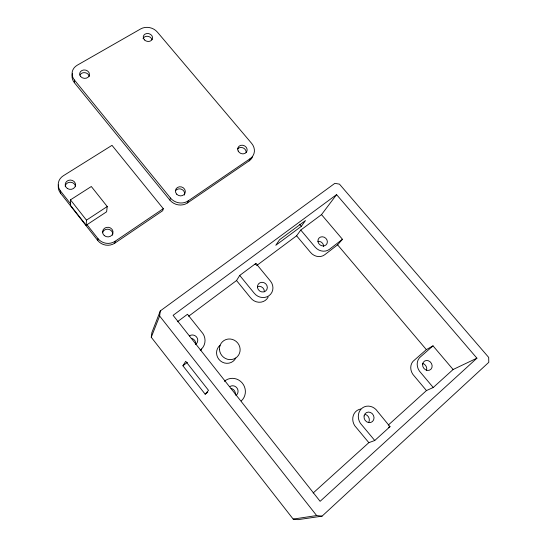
<?xml version="1.0" encoding="UTF-8"?>
<svg xmlns="http://www.w3.org/2000/svg" width="547" height="547" viewBox="0 0 547 547"><rect width="100%" height="100%" fill="white"/><g stroke="black" fill="none" stroke-linecap="round" stroke-linejoin="round"><path stroke-width="0.82" d="M70.474 199.846L70.406 205.228L86.152 225.255L106.617 211.792L107.239 206.54L91.315 186.513L70.474 199.846L86.467 220.154L86.152 225.255M74.378 82.686L74.426 80.026A12.513 10.646 9.3 0 1 77.243 65.209L140.709 28.902A12.007 10.037 14.7 0 1 157.31 32.034L251.613 143.348A12.246 10.762 24.4 0 1 250.15 158.671L249.117 160.873L187.505 202.916A12.636 11.453 18.4 0 1 169.844 200.065L74.378 82.686A12.444 10.598 9.3 0 1 72.553 73.291M97.79 240.543L60.505 193.118L60.471 190.971A12.143 10.906 4.2 0 1 63.315 175.772L111.998 145.345L163.286 208.674L162.719 210.691L114.802 243.148A12.123 11.207 6.8 0 1 97.79 240.543L97.981 238.649L87.007 224.701M151.259 337.253L159.635 315.995L160.305 310.901L334.839 183.354L339.461 184.134L488.683 357.41L488.786 362.333L322.046 516.163L298.094 519.65L293.192 519.103L151.259 337.253L151.881 332.569L160.305 310.901M114.802 243.148L115.096 241.275L163.286 208.674M169.844 200.065L170.452 198.007L74.426 80.026M187.505 202.916L188.209 200.879L250.15 158.671M182.917 365.779L185.72 361.28L208.53 390.367L205.173 394.209L182.917 365.779L187.402 362.319M188.619 316.241L236.536 280.536L239.73 275.428L255.914 263.394L270.628 281.302A10.851 10.078 37 0 1 268.96 295.729A10.851 10.078 37 0 1 254.088 293.035L239.73 275.428M255.046 264.721L255.914 263.394M301.294 226.362L305.458 220.564L279.579 239.723L275.804 245.268L301.294 226.362L299.688 224.461M256.529 265.644L296.597 235.791L300.768 230.048L321.513 214.622L336.583 194.623L476.929 358.182L320.111 501.319L173.105 315.318L336.583 194.623M296.597 235.791L310.655 252.557A10.304 9.244 37.9 0 0 324.706 254.752L337.595 244.844L342.477 239.299L321.513 214.622M374.763 440.492L390.018 426.667L377.615 411.535A11.576 10.42 60.9 0 0 362.668 407.734A11.576 10.42 60.9 0 0 360.357 423.241L374.763 440.492L368.849 442.653L313.151 493.011M388.254 425.108L426.455 390.572L433.238 387.508L453.107 369.505L476.929 358.182M453.107 369.505L433.012 345.848L421.04 356.384A11.125 9.723 54.6 0 0 419.405 371.057L433.238 387.508M433.012 345.848L426.359 349.615L414.551 359.981A10.919 9.572 54.9 0 0 412.91 374.415L426.455 390.572M205.173 394.209L207.723 392.178M342.477 239.299L329.397 249.343A10.496 9.374 37.7 0 1 315.099 247.094L300.768 230.048M200.195 350.039L201.487 349.068A12.67 12.28 33.4 0 0 201.275 331.571L187.491 314.272L177.378 321.786M86.467 220.154L107.239 206.54M388.479 427.269L390.018 426.667M293.192 519.103L316.651 515.561L322.046 516.163M337.595 244.844L426.359 349.615M368.849 442.653L354.743 425.723A11.35 10.249 61.4 0 1 360.808 409.006M236.536 280.536L250.615 297.841A10.653 9.921 37.2 0 0 268.18 297.007M159.635 315.995L316.651 515.561M60.471 190.971L70.748 204.024M231.06 388.459A5.32 5.121 59.4 0 1 234.417 390.688L235.053 391.919A5.32 5.121 59.4 0 1 235.326 394.64M229.747 386.654A5.402 5.196 58.5 0 1 237.07 388.124L237.719 389.375A5.402 5.196 58.5 0 1 235.887 395.543M235.791 358.032A10.345 9.942 45.3 0 1 220.482 360.952A10.345 9.942 45.3 0 1 220.072 345.239M422.503 363.406A5.135 4.499 54.8 0 1 426.482 370.497M365.348 414.421A5.34 4.82 61.3 0 1 368.849 422.127M201.515 349.061A12.431 12.075 33.7 0 1 200.824 350.483M224.359 381.321A12.964 12.472 58.5 0 1 242.123 382.873A12.964 12.472 58.5 0 1 241.302 400.91M195.717 344.289A5.279 5.114 33.4 0 0 197.699 339.564L197.337 338.258A5.279 5.114 33.4 0 0 189.33 335.933M191.238 338.361A5.196 5.046 33.6 0 1 195.327 341.554L195.682 342.839A5.196 5.046 33.6 0 1 195.689 344.172M257.405 286.614A5.012 4.663 37.2 0 1 264.365 291.783M318.08 241.289A4.848 4.349 37.8 0 1 323.639 246.574M115.096 241.275A12.198 11.268 6.9 0 1 97.981 238.649M60.505 193.118A12.075 10.851 4.1 0 1 58.426 184.961M102.508 232.803A5.196 4.807 6.8 0 1 108.75 229.337A5.196 4.807 6.8 0 1 112.62 235.176M65.202 186.342A5.176 4.649 4.1 0 1 70.201 182.24A5.176 4.649 4.1 0 1 75.452 186.212M188.209 200.879A12.704 11.508 18.4 0 1 170.452 198.007M252.659 156.538A12.178 10.721 24.4 0 1 249.117 160.873M143.04 38.741A4.697 3.932 14.7 0 1 147.669 36.307A4.697 3.932 14.7 0 1 152.025 39.726M79.93 75.069A4.896 4.171 9.3 0 1 85.045 72.71A4.896 4.171 9.3 0 1 89.284 76.464M175.594 190.705A4.971 4.513 18.4 0 1 181.843 189.419A4.971 4.513 18.4 0 1 184.414 195.06M237.617 148.962A4.793 4.219 24.4 0 1 243.08 147.895A4.793 4.219 24.4 0 1 246.136 152.579M219.491 349.554A10.55 10.113 44.6 0 0 235.552 358.121A10.55 10.113 44.6 0 0 234.362 340.234A10.55 10.113 44.6 0 0 219.491 349.554M422.599 364.384A5.217 4.554 54.6 0 0 429.374 370.23A5.217 4.554 54.6 0 0 430.127 361.772A5.217 4.554 54.6 0 0 422.599 364.384M364.09 415.918A5.422 4.882 60.9 0 0 370.668 422.516A5.422 4.882 60.9 0 0 372.295 413.682A5.422 4.882 60.9 0 0 364.09 415.918M257.521 287.701A5.087 4.725 37 0 0 265.616 291.052A5.087 4.725 37 0 0 264.037 282.696A5.087 4.725 37 0 0 257.521 287.701M318.012 241.788A4.916 4.397 37.7 0 0 325.78 245.118A4.916 4.397 37.7 0 0 324.145 237.186A4.916 4.397 37.7 0 0 318.012 241.788M67.336 188.476A5.203 4.677 4.2 0 0 75.548 185.255A5.203 4.677 4.2 0 0 68.231 180.428A5.203 4.677 4.2 0 0 67.336 188.476M104.245 235.545A5.231 4.827 6.9 0 0 112.901 233.261A5.231 4.827 6.9 0 0 106.289 227.429A5.231 4.827 6.9 0 0 104.245 235.545M144.497 39.931A4.725 3.952 14.7 0 0 152.394 38.987A4.725 3.952 14.7 0 0 146.883 33.504A4.725 3.952 14.7 0 0 144.497 39.931M80.696 76.587A4.923 4.191 9.3 0 0 89.113 75.93A4.923 4.191 9.3 0 0 83.862 69.968A4.923 4.191 9.3 0 0 80.696 76.587M176.708 194.192A5.005 4.533 18.4 0 0 185.098 192.982A5.005 4.533 18.4 0 0 179.334 186.8A5.005 4.533 18.4 0 0 176.708 194.192M238.15 150.979A4.82 4.239 24.4 0 0 246.307 152.367A4.82 4.239 24.4 0 0 242.854 145.27A4.82 4.239 24.4 0 0 238.15 150.979"/></g></svg>
